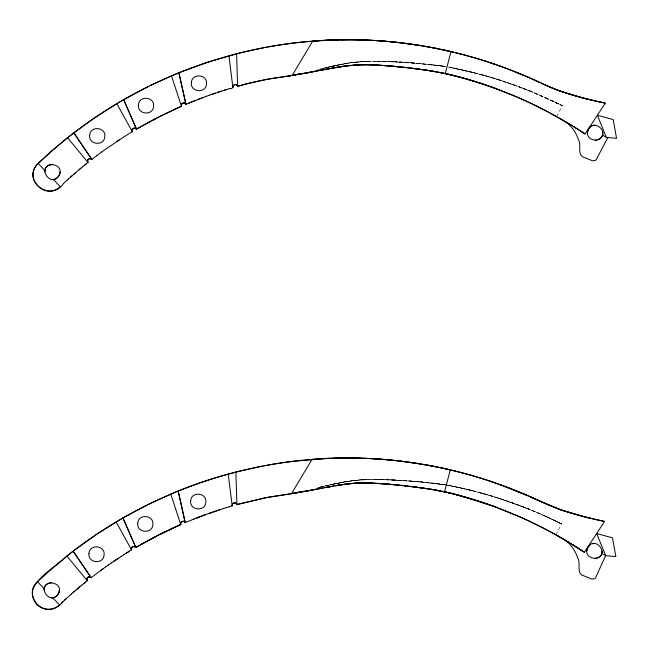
<?xml version="1.0" encoding="UTF-8"?>
<svg xmlns="http://www.w3.org/2000/svg" width="649" height="649" viewBox="0 0 649 649"><rect width="100%" height="100%" fill="white"/><g stroke="black" fill="none" stroke-linecap="round" stroke-linejoin="round"><path stroke-width="0.49" stroke-dasharray="3.25 2.43" d="M556.704 116.633L562.253 105.625C537.396 93.156 511.363 83.023 484.584 75.511M555.998 534.906L561.555 523.905C525.609 505.855 487.156 492.769 447.648 485.233M319.657 69.192L323.405 68.307M318.545 487.569L320.622 487.075M321.068 486.961L323.186 486.458M317.377 69.719L329.668 66.831M318.594 487.545L324.776 486.085M325.474 485.923L328.962 485.103M326.009 67.683L345.171 63.578M325.303 485.955L344.465 481.85M322.577 68.607L342.299 64.105L353.778 62.263L365.712 61.339L380.265 61.282M317.88 487.659L323.786 486.312M320.89 487.107L342.323 482.239L362.832 479.7M331.769 66.344L350.858 62.653L368.973 61.257M331.063 484.625L346.607 481.477M334.495 65.727L350.833 62.661L368.234 61.266L367.618 61.282M333.797 484L352.31 480.633L369.743 479.506M346.242 63.391L347.312 63.204M345.876 481.607L358.775 479.96L370.839 479.497M348.391 63.034L359.481 61.687M348.01 481.25L358.775 479.96M359.96 61.647L364.981 61.363M359.254 479.919L364.276 479.635M363.919 479.652L365.006 479.611M365.436 61.347L367.253 61.29M364.73 479.619L367.521 479.538M365.647 479.587L366.547 479.562M366.693 479.562L367.212 479.546M368.81 61.257L371.544 61.225M370.449 479.506L371.934 479.489M372.096 61.217L373.735 61.217M371.536 479.497L373.029 479.489M372.623 479.497L380.639 479.57M374.286 61.217L374.83 61.217M373.719 479.497L375.893 479.514M375.382 61.225L375.925 61.225M376.477 61.233L378.107 61.249M378.481 479.538L376.315 479.506L402.25 480.438L431.277 482.961M378.773 61.266L380.955 61.298M379.154 479.554L380.249 479.57M445.109 66.417L411.539 62.758L376.996 61.241L402.956 62.166L429.938 64.454M457.058 487.115C430.563 481.461 403.321 480.203 376.306 479.514L388.954 479.806M376.996 61.241L387.477 61.452M382.042 61.314L385.668 61.395M381.336 479.587L384.962 479.668M383.129 61.339L389.66 61.525M382.423 479.611L391.436 479.887M387.818 61.46L389.984 61.533M390.747 61.566L393.221 61.663M390.041 479.838L392.515 479.936M391.063 61.574L392.142 61.614M392.921 61.655L414.646 63.018M392.215 479.927L413.94 481.29M394.008 61.704L397.269 61.858M393.302 479.976L396.563 480.13M399.443 61.971L403.792 62.223M398.737 480.244L403.086 480.503M394.284 61.712L431.983 64.689M393.578 479.984L422.621 482.069M416.82 63.196L421.152 63.586M416.114 481.469L418.281 481.663M411.523 62.766L444.938 66.401M410.817 481.039L445.66 484.908M420.447 481.858L445.482 484.868L433.443 483.213M424.787 482.28L429.119 482.726M431.025 64.575L445.222 66.458L434.149 64.932M430.319 482.848L445.482 484.868M428.827 64.348L446.179 66.596M446.382 485.022L448.524 485.403M448.354 66.961L458.04 68.883M482.475 74.927L449.035 67.18L478.248 73.783M449.011 67.131L457.764 68.843M451.371 67.528L472.602 72.331L497.742 79.446M450.666 485.801C483.391 492.38 515.403 502.594 545.801 516.401M459.111 69.119L462.315 69.841M459.89 69.305L472.602 72.331M459.192 487.586L471.896 490.603M461.609 488.121L447.396 485.225C487.01 492.705 525.512 505.855 561.547 523.905C530.128 508.208 496.866 496.282 462.656 488.373M463.362 70.092C491.91 76.687 519.841 85.984 546.507 98.129M489.411 76.915L480.349 74.359L497.158 79.251M479.643 492.632L488.705 495.187M496.436 497.532L529.803 509.522M513.757 84.841L530.176 91.103L562.253 105.633L530.16 91.103L497.142 79.259L514.243 85.019M522.404 88.053L530.509 91.249M546.328 98.04L562.237 105.633L554.408 101.804M545.622 516.32L561.531 523.905L553.702 520.076M333.87 65.874L325.474 67.812L342.315 64.105L333.87 65.874M333.164 484.146L325.701 485.874L341.609 482.377L333.164 484.146"/><path stroke-width="0.97" d="M44.838 171.912C44.643 159.962 64.567 164.116 59.319 175.108C51.425 189.143 35.33 166.339 52.431 164.319M44.132 590.184C43.945 578.235 63.862 582.388 58.621 593.381C50.768 607.391 34.592 584.635 51.725 582.591M602.726 132.785C603.035 143.835 584.384 141.523 587.848 130.644C592.602 116.885 611.902 132.907 597.924 139.851M602.021 551.066C602.24 562.691 582.761 559.146 587.394 548.194C594.776 533.673 611.966 556.29 594.427 558.659M124.454 136.541L132.307 131.698L132.112 129.857L133.134 128.478L135.033 128.137L136.525 129.159L142.666 125.614M96.742 155.695L91.866 159.419L90.235 158.567L88.442 159.102L87.558 160.668L87.996 162.453L84.378 165.357M103.442 568.524L91.16 577.691L89.53 576.839L87.737 577.383L86.852 578.949L87.29 580.725L81.888 585.09M123.221 99.905L116.836 103.653L132.307 131.698L132.145 129.776L133.353 128.348L135.041 128.137L136.533 129.175L150.974 121.095M60.024 171.912C60.122 175.968 56.487 179.595 52.431 179.505M59.319 590.184C59.416 594.241 55.782 597.875 51.725 597.778M116.836 103.653L94.924 117.639L73.864 132.867L91.85 159.394C89.968 157.017 86.122 160.092 87.996 162.453L67.593 137.775L50.752 151.874L36.798 164.838M174.467 492.55L148.021 504.557L122.969 517.91L135.819 547.44L122.945 517.926L96.912 534.095L73.159 551.139L91.144 577.667C89.278 575.314 85.441 578.324 87.29 580.725L66.888 556.047C56.082 566.934 39.914 574.357 33.14 588.619C31.736 593.137 32.515 598.24 35.127 602.175C41.285 612.088 56.52 611.009 62.839 601.737M587.54 132.785C587.442 128.729 591.077 125.103 595.133 125.192M586.834 551.066L587.678 547.578L590.274 544.706M86.836 579.07L86.925 578.616M194.002 519.005L185.241 522.607L183.821 521.325L181.882 521.463L180.722 522.745L180.722 524.554L157.975 535.32L135.836 547.456L144.046 542.742M132.112 129.865L133.629 128.242L135.852 128.518M180.649 522.972L180.957 522.307M87.704 160.108L87.931 159.67M194.708 100.725L185.947 104.327L184.527 103.053L182.588 103.191L181.428 104.473L181.428 106.274L161.496 115.627L144.759 124.478M181.663 104.035L181.428 106.274L174.248 109.519M607.821 137.507L595.96 160.198L592.651 160.847L582.583 156.774C577.277 152.961 581.699 144.678 578.324 139.397C576.004 132.355 571.526 125.898 565.425 121.647M181.55 104.246C182.377 102.469 185.176 102.574 185.947 104.327L178.897 72.753L206.788 62.515L237.883 53.486M87.153 578.072L87.956 577.229M577.78 129.232L585.057 133.986L605.298 103.183C584.733 98.68 564.005 93.829 544.884 84.776M572.361 544.543L584.351 552.258L604.592 521.455C583.881 516.977 563.056 511.972 543.813 502.886M36.555 165.146C22.829 182.913 51.393 201.904 63.545 183.464M289 43.637C195.584 55.968 106.363 98.332 38.137 163.402C22.731 177.502 45.316 201.279 60.187 186.62L53.372 179.448M89.457 576.839L91.16 577.691L73.134 551.163L58.451 562.934L37.431 581.674C22.025 595.774 44.611 619.552 59.481 604.892L52.666 597.721M61.144 603.319L66.23 598.621M63.521 183.489L66.936 180.349M64.502 600.203L69.654 595.547M66.896 180.381L68.64 178.808M68.607 178.84L72.088 175.749M70.319 177.307L75.568 172.723M69.613 595.579L71.382 594.022M71.333 594.062L81.912 585.074M73.775 174.273L80.841 168.261M73.118 592.505L74.862 590.996M76.566 589.535L80.103 586.566M79.032 169.77L82.618 166.793M82.593 166.817L86.195 163.889M83.697 583.613L85.49 582.169M67.593 137.775L73.84 132.883L91.85 159.394L90.162 158.567M66.888 556.047L69.508 553.97C116.674 517.034 171.239 489.557 229.065 473.884M96.717 155.711L101.666 152.044M181.46 521.739L183.424 521.252L185.095 522.348M101.625 152.069L106.647 148.467M100.92 570.349L105.941 566.739M106.598 148.499L124.478 136.533M105.892 566.772L108.456 564.979M108.407 565.011L110.979 563.235M110.922 563.267L118.621 558.124M113.461 561.547L121.193 556.453M116.763 141.531L119.327 139.843M121.16 556.469L123.781 554.806M123.748 554.814L131.471 549.679M126.377 553.175L128.981 551.561M124.04 99.435L148.726 86.285M141.304 544.3L159.354 534.638L177.136 526.144M143.007 125.419L144.727 124.462M147.518 122.953L150.292 121.444M146.796 541.234L150.268 539.368M151.663 120.722L154.454 119.246M150.957 538.995L155.143 536.796M181.931 521.463L180.747 522.729L180.722 524.554L169.259 529.795M153.083 119.96L155.874 118.491M155.152 118.881L157.245 117.793M157.95 117.437L175.692 108.837M160.79 533.9L166.42 531.15M150.227 85.546L175.173 74.278M88.159 577.107L88.613 576.92M177.85 525.82L180.722 524.554L170.784 494.1M175.636 74.091L178.864 72.761L185.947 104.327M174.93 492.364C211.209 477.429 249.403 467.085 288.302 461.91M188.835 103.142L203.502 97.342M193.905 519.07L205.741 514.535L196.801 517.934M197.507 99.654L206.439 96.263M196.931 517.853L199.868 516.718M206.252 96.36L209.384 95.2M205.546 514.633L220.441 509.481M209.181 95.306L215.265 93.156M208.475 513.578L223.378 508.548M212.118 94.267L221.147 91.209M218.023 92.263L227.02 89.359M223.954 90.349L229.957 88.475M223.248 508.621L226.314 507.64M226.225 507.696L229.251 506.747M229.908 88.515C234.046 89.757 231.847 83.859 235.619 84.532C238.702 87.761 242.921 84.2 246.985 83.729M229.202 506.796L232.18 505.887L232.488 503.949L233.883 502.878L235.652 503.04L236.917 504.541L265.263 497.791M228.919 55.846L232.894 87.639L233.08 85.838L234.589 84.63L236.431 84.824L237.623 86.268L249.021 83.226M228.213 474.119L232.196 505.912L232.496 503.9L233.997 502.878L235.725 503.097L236.917 504.541L267.396 497.385M229.43 473.786L237.177 471.766M236.593 53.818L237.623 86.268M235.887 472.091L236.917 504.541M239.051 53.194L241.387 52.618M238.345 471.466L263.056 466.006M247.342 83.656L266.609 79.421L287.775 76.136M249.435 83.121L256.16 81.555M242.564 52.334L244.908 51.766M182.337 521.285L182.831 521.228M592.334 543.765L593.746 543.497M246.076 51.49L263.762 47.734M301.282 491.577L297.777 492.356M257.012 81.368L262.123 80.289M298.443 74.083L300.568 73.621M304.559 73.321L307.837 72.753M304 491.569L307.48 490.96M296.317 74.546L297.729 74.237M295.611 492.818L297.737 492.356M289.332 75.901L288.253 76.071L296.398 74.53M311.066 72.112L305.298 73.207M294.897 492.964L291.515 493.678M306.977 491.066L309.208 490.612M307.537 72.818L310.011 72.315M292.05 75.43L294.313 74.968M307.237 491.009L306.45 491.171M262.975 80.111L265.538 79.6M307.577 490.936L308.259 490.798M310.506 72.217L313.613 71.609M310.36 490.384L308.161 490.822M309.8 490.498L312.907 489.89M306.709 491.115L306.012 491.244M312.112 71.901L314.221 71.495M311.415 490.173L313.516 489.768M266.39 79.438L268.102 79.113M313.467 71.641L316.323 71.09M312.761 489.914L315.625 489.362M315.844 71.179L318.432 70.684M315.138 489.46L317.726 488.965M318.213 70.733L320.728 70.254M317.515 489.005L320.03 488.527M264.946 47.507L267.315 47.069M294.159 75.033L323.713 69.703L320.59 70.279M264.24 465.779L266.609 465.341M310.344 490.246L323.007 487.975L319.884 488.551M265.903 497.694L287.069 494.416M268.532 79.032L270.674 78.643M324.76 69.508L325.806 69.313M322.967 69.841L332.15 68.153M267.826 497.304L269.968 496.915M322.261 488.113L341.707 484.738M325.344 69.402L331.177 68.348M299.075 492.266L288.399 494.157M324.638 487.675L330.471 486.62M327.721 68.964L330.098 68.543M319.495 70.465L321.604 70.084M326.374 69.208L327.972 68.924M299.781 492.137L306.117 491.001M318.789 488.738L320.898 488.356M325.668 487.488L327.266 487.196M327.015 487.245L329.4 486.815M268.499 46.85L274.438 45.819M267.794 465.122L273.732 464.092M330.698 68.437L343.8 66.255M329.992 486.709L330.722 486.58M308.226 490.62L309.638 490.368M330.584 486.604L332.077 486.336M271.104 78.561L272.393 78.342M332.783 68.064L334.381 67.788M332.028 68.194L333.213 67.991M293.948 75.097L292.188 75.406L312.713 41.122L313.8 41.033M270.398 496.842L285.033 494.66M331.323 486.474L333.675 486.06L332.969 486.182M293.243 493.378L291.49 493.678L312.007 459.395L313.094 459.305M333.675 67.91L336.19 67.472M291.068 75.6L296.366 74.684M290.501 493.857L295.66 492.956M335.987 67.504L339.768 66.871M336.052 67.496L336.644 67.391M290.444 75.714L291.206 75.576M295.709 74.797L297.81 74.432M335.346 485.768L336.888 485.509M295.003 493.07L297.583 492.623M296.147 492.875L297.104 492.705M337.245 67.293L337.975 67.163M289.925 75.795L290.549 75.69M296.958 74.578L298.767 74.27M336.539 485.566L338.494 485.233M297.356 492.664L298.061 492.542M337.837 67.188L338.575 67.066M299.23 74.197L299.822 74.091M290.144 75.763L289.276 75.909M298.142 74.375L300.99 73.897M337.131 485.46L337.869 485.338M289.438 494.035L287.807 494.303M297.445 492.648L299.116 492.372M272.823 78.269L288.229 76.071M298.629 492.453L299.741 492.266M299.7 492.266L300.292 492.169M305.492 491.334L305.979 491.252M275.038 45.722L278.007 45.243M339.029 66.993L344.862 66.109M300.528 73.978L301.72 73.783M274.332 463.994L277.301 463.516M338.324 485.265L339.062 485.144M299.822 492.25L300.949 492.064M301.582 73.799L302.612 73.637M300.876 492.08L301.907 491.91M304.454 491.496L305.849 491.277M302.174 73.702L303.691 73.459M289.048 75.941L288.505 76.03M301.469 491.983L302.986 491.731M303.935 73.418L305.947 73.102M303.367 73.515L304.105 73.394M338.924 485.168L349.835 483.692M302.669 491.788L305.006 491.415M288.294 494.23L287.548 494.343M338.494 67.058L342.153 66.498M337.788 485.33L340.254 484.949M278.608 45.146C366.945 31.128 459.216 44.521 540.114 82.618M277.902 463.418L280.879 462.964M340.611 66.725L342.737 66.401M339.906 484.998L342.031 484.681M287.142 494.351L287.564 494.287M287.523 494.343L285.876 494.538M281.471 462.875L284.522 462.429M342.94 66.385L343.467 66.312M285.154 462.339C372.485 449.895 463.118 464.343 542.653 502.358M342.234 484.657L342.761 484.584M343.216 66.344L348.14 65.703M596.512 140.257L595.133 140.387M342.51 484.625L345.041 484.284M342.648 484.6L347.888 483.927M344.424 66.182L348.594 65.654M288.578 461.877L291.969 461.439M289.568 43.564L292.675 43.167M345.609 66.028L346.939 65.857M344.903 484.3L346.242 484.13M292.253 461.407L327.761 458.421M346.104 484.146L348.927 483.797M293.243 43.094L301.306 42.169M346.988 65.833L358.597 64.778M349.34 65.565L359.724 64.754M349.203 65.581L349.803 65.508M349.097 483.781L358.264 483.043M349.941 65.492L350.541 65.419M349.941 483.683L354.054 483.254M348.051 65.711L363.797 64.697M347.345 483.984L348.416 483.87M351.344 483.521L351.79 483.473M301.907 42.112L327.104 40.206L354.038 39.743M349.478 483.756L359.019 483.026M353.851 65.062L354.76 64.981M353.307 483.318L358.865 483.026M314.879 40.952L321.401 40.514M314.173 459.224L316.347 459.07M355.214 64.949L359.57 64.754M317.434 458.997L320.695 458.786M354.825 483.31L366.717 482.986M322.488 40.449L324.662 40.327M321.782 458.721L323.956 458.6M325.206 40.303L328.467 40.141M324.5 458.575L330 458.324M329.011 40.124L338.802 39.808M328.305 458.397L338.097 458.08M333.602 458.202L344.424 457.991M359.441 64.754L359.919 64.746M358.735 483.034L359.213 483.018M360.041 64.746L360.779 64.73M359.335 483.018L360.073 483.002M360.503 64.738L367.318 64.697L366.693 64.705M359.944 483.01L361.282 482.986M340.976 39.767L348.051 39.703M361.25 64.722L361.858 64.713M363.026 64.722L365.176 64.697M340.271 458.04L353.332 458.016M360.544 482.994L361.152 482.986M362.329 482.994L363.399 482.978M361.379 64.722L362.588 64.705M360.828 482.994L361.882 482.978M362.458 64.705L363.197 64.705M361.753 482.986L364.47 482.97M362.961 482.978L367.691 482.986M363.675 64.697L369.468 64.738M346.801 457.983L349.527 457.983M348.594 39.703L350.233 39.711M364.876 64.697L366.214 64.705M364.17 482.97L365.509 482.978M350.776 39.711L372.526 40.36M350.071 457.983L371.828 458.632M365.987 482.978L366.588 482.986M366.815 64.705L368.389 64.713M366.239 482.986L369.833 483.034M354.581 39.751L357.307 39.792M353.875 458.024L356.601 458.072M367.902 64.722L369.833 64.762M367.196 482.994L369.127 483.034M368.502 64.73L370.538 64.762M367.796 483.002L368.405 483.018M358.394 39.816L368.186 40.149M357.688 458.097L363.124 458.251M370.117 64.77L377.069 65.103M369.411 483.043L373.045 483.148M370.474 64.778L371.204 64.803M370.311 64.778L374.441 64.957M369.606 483.051L372.023 483.148M370.92 64.795L372.729 64.876M364.219 458.283L367.48 458.421M371.544 483.124L369.735 483.051L377.572 483.44M371.561 64.819L375.268 64.997M368.729 40.173C398.129 41.512 427.407 45.746 455.987 52.796M368.024 458.445C397.423 459.784 426.701 464.019 455.282 471.069M371.845 483.14L374.562 483.278M375.698 65.022L378.278 65.168M375.065 64.989L375.868 65.03M374.359 483.262L375.763 483.343M374.992 483.302L376.371 483.375M373.07 40.392L378.505 40.725M376.955 65.095L390.325 66.011M372.372 458.665L377.799 458.997M376.25 483.367L381.044 483.659M377.458 483.432L378.781 483.513M378.034 65.095L379.105 65.16M379.365 65.233L381.896 65.395M377.337 483.367L389.619 484.284M378.659 483.505L381.19 483.667M379.868 483.578L387.21 484.097M380.176 65.225L407.394 67.683M382.983 65.468L384.305 65.557M382.277 483.74L383.6 483.829M379.048 40.757L382.845 41.033M378.343 459.03L382.139 459.305M384.192 65.549L386.707 65.727M384.687 483.903L386.009 484M383.389 41.074L387.721 41.439M387.802 65.809L392.726 66.214M387.104 484.089L389.514 484.276M383.226 459.395L387.023 459.711M389.968 65.979L394.073 66.328M385.887 483.984L406.688 485.955M389.262 484.251L392.02 484.487M391.315 484.422L393.367 484.6M392.621 66.206L395.127 66.425M393.464 484.608L394.178 484.673M391.923 484.479L394.43 484.698M388.264 41.487L397.464 42.404M394.876 66.401L394.276 66.344M387.558 459.76L393.521 460.328M395.03 66.417L397.537 66.652M394.324 484.689L396.831 484.925M183.878 102.923L184.365 103.004M396.206 66.571L399.938 66.879M395.509 484.844L399.232 485.16M398.348 66.774L404.749 67.447L402.25 67.123M606.344 137.361L616.55 138.367L613.216 119.578L597.372 115.246L606.344 137.361L602.41 134.951M397.642 485.054L401.909 485.493M394.6 460.441L396.766 460.676M401.544 485.395L404.035 485.663M404.043 485.72L425.33 488.373M404.651 67.374L407.134 67.658M403.946 485.655L406.428 485.931M398.551 42.526L421.169 45.649M406.882 67.683L423.197 69.703M397.845 460.798L420.463 463.93M407.053 67.642L411.928 68.226M406.347 485.923L411.223 486.499M411.555 68.177L428.17 70.49M410.858 486.45L427.472 488.77M411.855 68.218L426.263 70.197M411.15 486.49L416.009 487.115M415.944 487.107L420.787 487.772M423.911 69.8L431.69 70.96M420.73 487.764L433.102 489.581M428.664 70.571L437.11 71.958M426.223 70.189L431.033 70.944M425.517 488.47L430.328 489.216M428.08 488.859L436.404 490.238M432.396 71.074L453.391 75.43M430.993 70.936L445.279 73.442L465.414 78.667M430.287 489.216L435.081 490.011M433.808 489.695L451.12 493.297L473.94 499.689M435.057 490.003L439.819 490.839M425.46 46.379L438.27 48.805M439.089 72.307L451.842 75.033M424.754 464.652L437.564 467.077M438.383 490.587L451.136 493.305M435.917 490.068L452.686 493.702M605.298 103.183L601.566 102.364M604.592 521.455L600.86 520.644M442.529 49.697L451.006 51.596L445.279 73.442L463.905 78.237L482.272 83.859M441.823 467.97L450.301 469.876L444.573 491.723C485.119 501.182 524.27 516.612 560.355 537.38M597.834 101.528L601.591 102.372M599.619 520.368L600.885 520.644M599.076 101.812L600.325 102.088M599.652 520.376L595.887 519.524M596.593 101.252L597.891 101.544M595.352 100.968L596.658 101.26M594.646 519.241L595.952 519.541M590.387 99.8L595.417 100.984M593.405 518.949L594.719 519.257M592.87 100.384L594.111 100.676M593.486 518.973L589.69 518.072M591.718 100.116L587.913 99.2M591.02 518.389L587.207 517.472M589.26 99.524L584.205 98.275M588.554 517.797L583.5 516.547M586.088 517.196L561.507 510.098L539.757 501.044M585.439 98.591L586.68 98.891M455.939 52.788L460.952 54.054M452.807 75.276L455.744 76.03M455.241 471.06L460.246 472.326M452.102 493.548L455.046 494.303M584.335 98.307L579.273 96.993M583.11 97.999L559.211 90.746M582.404 516.271L561.71 510.171L543.237 502.618M455.111 75.86C480.495 82.423 505.271 91.339 529.024 102.437M454.405 494.14L470.695 498.692M456.02 494.562L458.957 495.341M460.879 54.037L465.901 55.368M457.707 76.541L459.662 77.069M460.182 472.31L465.195 473.64M578.202 96.709L563.016 92.101M460.644 77.336L461.617 77.604M459.938 495.609L460.912 495.877M465.812 55.343L470.833 56.731M465.106 473.616L470.127 475.011M460.985 495.893L494.011 506.455M470.72 56.706L475.749 58.159M464.903 78.521L472.48 80.744M470.014 474.979L475.044 476.431M467.442 79.251L470.468 80.143M475.612 58.118L480.641 59.635M474.914 476.39L479.936 477.907M471.401 80.419L474.646 81.409M473.486 81.052L479.506 82.95M472.78 499.324L478.8 501.223M480.495 59.594L485.525 61.168M479.789 477.867L484.819 479.449M477.875 82.431L487.537 85.636M477.177 500.704L490.036 505.027M485.355 61.12L495.219 64.405M480.503 83.275L485.476 84.93M484.649 479.392L494.514 482.678M479.798 501.547L484.771 503.202M490.198 62.702L500.038 66.101M489.492 480.974L508.913 487.934L528.124 495.844M486.466 85.262L488.446 85.952M485.76 503.543L487.748 504.224M486.279 85.206L495.057 88.313M562.415 91.898L555.86 89.473M489.443 86.293L493.394 87.704M488.738 504.573L493.67 506.334M499.835 66.028L504.841 67.853M499.13 484.3L527.832 495.714M494.14 506.504L494.66 506.699M493.889 506.415L494.36 506.585M493.938 87.899L518.113 97.52M494.887 88.248L495.406 88.434M493.232 506.171L520.969 517.358M495.503 88.475L497.126 89.075M494.798 506.747L495.471 506.999M496.152 507.242L495.39 506.966M558.611 90.527L550.928 87.445M504.622 67.772L509.619 69.662M509.392 69.573L523.808 75.398M555.268 89.237L545.679 85.133M514.138 71.431L528.489 77.418M550.344 87.193L546.847 85.652M518.656 97.756L521.674 99.086M528.245 77.312L528.83 77.564M535.952 80.752L536.488 80.987M537.121 81.271L536.098 80.817M529.657 77.929L531.158 78.594M535.247 499.024L536.22 499.454M528.951 496.201L530.744 497.004M535.806 80.687L535.027 80.346M537.21 81.312L537.648 81.506M535.101 498.959L534.37 498.635M535.052 498.943L539.408 500.89M531.401 78.707L533.291 79.551M537.55 81.466L538.954 82.09M521.942 99.208L525.082 100.619M530.987 497.11L532.196 497.653M530.695 496.98L531.864 497.499M534.76 498.813L534.086 498.505M521.236 517.48L524.652 519.013M537.794 81.571L538.378 81.831M537.088 499.844L538.832 500.63M535.076 80.362L534.5 80.103M544.754 84.711L545.914 85.238M532.148 497.629L532.78 497.913M541.039 83.031L542.775 83.818M541.858 83.405L543.359 84.086M533.048 79.446L534.744 80.208M538.646 81.952L545.103 84.873M540.333 501.304L542.077 502.091M539.173 500.777L539.992 501.15M532.342 497.718L534.038 498.489M533.024 498.026L533.892 498.416M525.625 100.871L532.805 104.229M524.919 519.143L528.318 520.709M529.56 102.688L536.569 106.055M528.854 520.96L545.16 529.04M533.34 104.489L552.388 114.248M537.104 106.322L544.032 109.819M544.568 110.095L547.212 111.474M547.74 111.75L571.039 125.022M545.89 529.43L552.404 532.918M553.11 114.646L556.704 116.633M553.126 533.316L555.998 534.906M556.436 535.149L557.313 535.644M557.58 117.12L558.018 117.372M556.615 535.247L557.199 535.579M557.751 535.887L565.011 540.098M558.497 117.639L559.763 118.353M557.791 535.912L558.967 536.577M560.192 118.605L560.631 118.856M560.841 118.978L561.434 119.319M559.552 536.918L560.144 537.25M561.061 119.1L561.499 119.351M560.728 537.591L561.312 537.932M561.223 537.875L561.661 538.126M562.602 119.992L563.186 120.333M562.367 119.854L562.797 120.106M562.091 538.378L562.521 538.629M561.896 538.264L563.397 539.141M563.77 120.673L564.354 121.014M562.959 538.881L571.347 543.919L567.721 541.712M564.687 121.217L565.133 121.477M563.981 539.489L564.427 539.749M565.157 540.179L568.922 542.442M564.719 539.919C570.885 544.219 575.395 550.766 577.691 557.889C580.985 563.121 576.596 571.29 581.877 575.046L591.945 579.127L595.255 578.47L605.639 555.633L596.674 533.519L612.51 537.851L615.844 556.647L605.639 555.633L601.704 553.232M566.009 121.996L570.828 124.9M570.804 124.876L572.029 125.63M571.972 125.598L573.229 126.368M571.266 543.87L578.47 548.405M573.067 126.271L575.614 127.861M572.434 544.592L583.37 551.601M574.081 126.904L578.097 129.435M574.3 127.042L576.807 128.616M131.504 549.76C130.425 547.521 133.678 545.144 135.422 547.01C135.3 545.598 129.792 546.653 131.601 549.971L116.13 521.926M576.62 128.502L579.176 130.133M580.084 130.717L582.372 132.209M579.379 548.989L584.351 552.258M581.09 131.374L585.057 133.986M583.078 132.672L584.068 133.329M135.146 546.791L132.51 546.718L131.317 548.957M135.949 128.591L136.525 129.159L123.675 99.638M135.292 546.872L135.828 547.448M38.137 163.402L44.959 170.582M37.431 581.674L44.254 588.854M185.07 522.291L178.191 491.025L185.241 522.599M123.651 99.654L136.525 129.159M171.49 75.828L181.436 106.298M89.667 135.268C88.337 144.978 104.367 146.447 104.797 136.631C106.128 126.928 90.097 125.46 89.667 135.268M88.962 553.54C87.631 563.251 103.662 564.719 104.091 554.911C105.422 545.201 89.392 543.732 88.962 553.54M138.448 104.96C137.117 114.662 153.148 116.13 153.578 106.322C154.908 96.612 138.878 95.143 138.448 104.96M137.742 523.232C136.412 532.934 152.442 534.411 152.872 524.595C154.202 514.892 138.172 513.416 137.742 523.232M191.382 82.593C190.052 92.296 206.082 93.772 206.512 83.956C207.842 74.254 191.812 72.777 191.382 82.593M190.676 500.866C189.346 510.568 205.376 512.045 205.806 502.229C207.136 492.526 191.106 491.058 190.676 500.866"/></g></svg>
